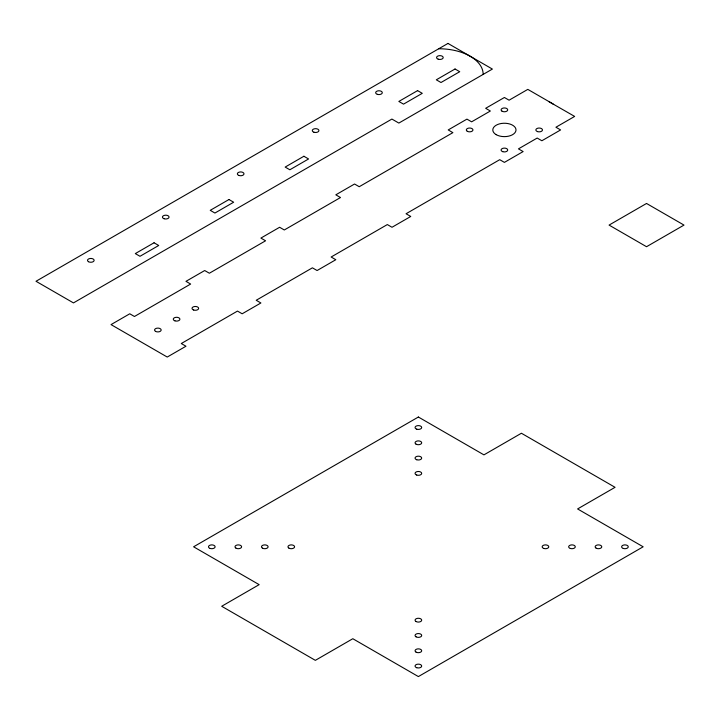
<?xml version="1.0" encoding="UTF-8"?>
<svg xmlns="http://www.w3.org/2000/svg" width="720" height="720" viewBox="0 0 720 720"><rect width="100%" height="100%" fill="white"/><g stroke="black" fill="none" stroke-linecap="round" stroke-linejoin="round"><path stroke-width="1.08" d="M549.018 101.7L574.65 116.424L555.921 127.233L560.601 129.942L541.872 140.751L537.183 138.051L518.454 148.869L523.134 151.569L504.405 162.387L499.725 159.678L406.062 213.75L410.751 216.459L392.013 227.268L387.333 224.568L331.137 257.013L335.817 259.713L317.088 270.531L312.408 267.822L256.212 300.267L260.892 302.976L242.163 313.785L237.483 311.085L181.287 343.53L185.967 346.23L167.238 357.048L111.033 324.603L129.771 313.785L134.451 316.494L190.647 284.049L185.967 281.34L204.696 270.531L209.376 273.231L265.572 240.786L260.892 238.086L279.621 227.268L284.301 229.977L340.497 197.532L335.817 194.823L354.546 184.014L359.235 186.714L452.889 132.642L448.209 129.933L466.938 119.124L471.618 121.824L490.356 111.015L485.667 108.306L504.405 97.497L509.085 100.197L527.814 89.379L551.232 102.906M551.412 103.005L553.653 104.409M438.732 48.762A44.28 25.56 0 0 1 483.147 74.421M447.975 43.425L36 281.277L73.467 302.904L391.905 119.061L398.853 123.075L492.39 69.075L447.975 43.425M154.044 242.775L135.306 253.593L139.995 256.293L158.724 245.484L154.044 242.775M228.969 199.521L210.24 210.33L214.92 213.039L233.649 202.221L228.969 199.521M303.894 156.258L285.165 167.076L289.845 169.776L308.574 158.967L303.894 156.258M417.582 90.621L398.844 101.439L403.533 104.139L422.262 93.33L417.582 90.621M455.04 68.994L436.311 79.812L440.991 82.512L459.729 71.703L455.04 68.994M646.533 203.463L609.075 225.09L646.533 246.717L684 225.09L646.533 203.463M418.374 417.024L193.599 546.795L259.155 584.649L221.697 606.276L315.351 660.348L352.818 638.721L418.374 676.575L643.158 546.795L577.593 508.941L615.06 487.314L521.406 433.242L483.939 454.869L418.374 417.024M467.298 131.292A3.312 1.908 0 0 0 472.833 130.437A3.312 1.908 0 0 0 468.783 128.088A3.312 1.908 0 0 0 467.298 131.292M537.516 131.598A3.312 1.908 0 0 0 542.484 129.942A3.312 1.908 0 0 0 537.516 128.286A3.312 1.908 0 0 0 537.516 131.598M496.206 134.667A11.592 6.687 0 0 0 515.601 131.67A11.592 6.687 0 0 0 501.408 123.471A11.592 6.687 0 0 0 496.206 134.667M502.065 111.213A3.312 1.908 0 0 0 507.6 110.358A3.312 1.908 0 0 0 503.55 108.018A3.312 1.908 0 0 0 502.065 111.213M502.749 151.668A3.312 1.908 0 0 0 507.717 150.012A3.312 1.908 0 0 0 502.749 148.356A3.312 1.908 0 0 0 502.749 151.668M174.942 320.85A3.312 1.908 0 0 0 179.91 319.194A3.312 1.908 0 0 0 174.942 317.538A3.312 1.908 0 0 0 174.942 320.85M193.68 310.032A3.312 1.908 0 0 0 198.639 308.376A3.312 1.908 0 0 0 193.68 306.72A3.312 1.908 0 0 0 193.68 310.032M155.529 331.362A3.312 1.908 0 0 0 161.064 330.507A3.312 1.908 0 0 0 157.014 328.167A3.312 1.908 0 0 0 155.529 331.362M416.034 444.15A3.312 1.908 0 0 0 421.578 443.295A3.312 1.908 0 0 0 417.519 440.955A3.312 1.908 0 0 0 416.034 444.15M416.718 459.747A3.312 1.908 0 0 0 421.686 458.091A3.312 1.908 0 0 0 416.718 456.435A3.312 1.908 0 0 0 416.718 459.747M416.718 475.047A3.312 1.908 0 0 0 421.686 473.391A3.312 1.908 0 0 0 416.718 471.735A3.312 1.908 0 0 0 416.718 475.047M416.718 429.165A3.312 1.908 0 0 0 421.686 427.509A3.312 1.908 0 0 0 416.718 425.853A3.312 1.908 0 0 0 416.718 429.165M623.286 548.451A3.312 1.908 0 0 0 628.254 546.795A3.312 1.908 0 0 0 623.286 545.139A3.312 1.908 0 0 0 623.286 548.451M596.115 548.145A3.312 1.908 0 0 0 601.65 547.29A3.312 1.908 0 0 0 597.6 544.95A3.312 1.908 0 0 0 596.115 548.145M570.312 548.451A3.312 1.908 0 0 0 575.28 546.795A3.312 1.908 0 0 0 570.312 545.139A3.312 1.908 0 0 0 570.312 548.451M543.816 548.451A3.312 1.908 0 0 0 548.784 546.795A3.312 1.908 0 0 0 543.816 545.139A3.312 1.908 0 0 0 543.816 548.451M288.936 548.145A3.312 1.908 0 0 0 294.48 547.29A3.312 1.908 0 0 0 290.421 544.95A3.312 1.908 0 0 0 288.936 548.145M262.449 548.145A3.312 1.908 0 0 0 267.993 547.29A3.312 1.908 0 0 0 263.934 544.95A3.312 1.908 0 0 0 262.449 548.145M235.962 548.145A3.312 1.908 0 0 0 241.497 547.29A3.312 1.908 0 0 0 237.447 544.95A3.312 1.908 0 0 0 235.962 548.145M210.15 548.451A3.312 1.908 0 0 0 215.118 546.795A3.312 1.908 0 0 0 210.15 545.139A3.312 1.908 0 0 0 210.15 548.451M416.034 621.522A3.312 1.908 0 0 0 421.578 620.667A3.312 1.908 0 0 0 417.519 618.327A3.312 1.908 0 0 0 416.034 621.522M416.034 636.822A3.312 1.908 0 0 0 421.578 635.967A3.312 1.908 0 0 0 417.519 633.618A3.312 1.908 0 0 0 416.034 636.822M416.034 652.113A3.312 1.908 0 0 0 421.578 651.258A3.312 1.908 0 0 0 417.519 648.918A3.312 1.908 0 0 0 416.034 652.113M416.718 667.71A3.312 1.908 0 0 0 421.686 666.054A3.312 1.908 0 0 0 416.718 664.398A3.312 1.908 0 0 0 416.718 667.71M313.947 132.228A3.312 1.908 0 0 0 318.915 130.572A3.312 1.908 0 0 0 313.947 128.916A3.312 1.908 0 0 0 313.947 132.228M239.022 175.491A3.312 1.908 0 0 0 243.99 173.835A3.312 1.908 0 0 0 239.022 172.179A3.312 1.908 0 0 0 239.022 175.491M164.097 218.745A3.312 1.908 0 0 0 169.056 217.089A3.312 1.908 0 0 0 164.097 215.433A3.312 1.908 0 0 0 164.097 218.745M438.237 59.202A3.312 1.908 0 0 0 443.205 57.546A3.312 1.908 0 0 0 438.237 55.89A3.312 1.908 0 0 0 438.237 59.202M88.479 261.702A3.312 1.908 0 0 0 94.023 260.847A3.312 1.908 0 0 0 89.964 258.507A3.312 1.908 0 0 0 88.479 261.702M377.325 94.329A3.312 1.908 0 0 0 382.293 92.673A3.312 1.908 0 0 0 377.325 91.017A3.312 1.908 0 0 0 377.325 94.329"/></g></svg>
